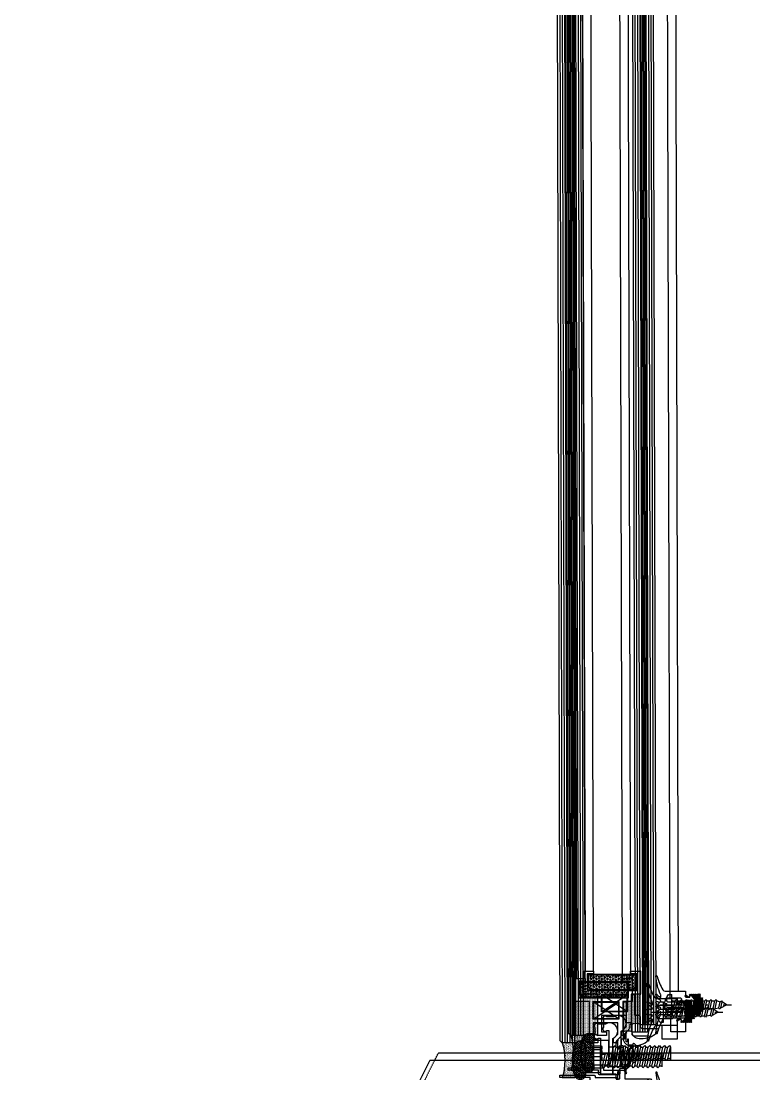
# Model space of a CAD drawing. Header units: inches. Extents: x 4821 to 127877, y 58012 to 433683.
# Drawn here: x 32671.4 to 32967.5, y 225994.4 to 226419.9 of the extents above; entities that cross this region are included whole.
import ezdxf
from ezdxf.xclip import XClip

# ---------------------------------------------------------------- set-up
doc = ezdxf.new("R2010")
doc.units = ezdxf.units.IN
doc.header["$MEASUREMENT"] = 0
doc.header["$XCLIPFRAME"] = 2
for name, pattern in [('$1$Center', [29.999999, 12, -6, 6, -6]), ('$1$DASHDOT', [25.4, 12.7, -6.35, 0, -6.35]), ('$1$DASHED', [19.05, 12.7, -6.35]), ('$1$DASHED2', [0.375, 0.25, -0.125])]:
    doc.linetypes.add(name, pattern=pattern)
for name, color, linetype in [('$1$A-HAT', 8, 'Continuous'), ('$1$ACC', 2, 'Continuous'), ('A-FURN-FIXD', 10, 'Continuous'), ('A-WAL-CMU', 7, 'Continuous')]:
    doc.layers.add(name, color=color, linetype=linetype)

# ---------------------------------------------------------------- blocks, each defined once
blk = doc.blocks.new('$1$joint silicone 2')
h = blk.add_hatch()
h.set_pattern_fill('AR-SAND', color=11, scale=0.3)
h.set_pattern_definition([(37.5, (18049.9647, 8866.313), (-0.018898007, 0.578047131), [0, -0.456, 0, -0.51, 0, -0.4875]), (7.5, (18049.9647, 8866.313), (0.530933012, 0.84664382), [0, -0.246, 0, -0.411, 0, -0.1575]), (327.5, (18049.5957, 8866.313), (0.934242559, 0.001697716), [0, -0.15, 0, -0.54, 0, -0.705]), (317.5, (18049.5957, 8866.313), (0.90183798, 0.26330267), [0, -0.075, 0, -0.354, 0, -0.405])])
edge = h.paths.add_edge_path()
edge.add_line((-6.23, 1.18), (-6.21, 1.17))
edge.add_line((-6.21, 1.17), (-5.75, 0.91))
edge.add_line((-5.75, 0.91), (-5.19, 0.68))
edge.add_line((-5.19, 0.68), (-4.55, 0.49))
edge.add_line((-4.55, 0.49), (-3.83, 0.33))
edge.add_line((-3.83, 0.33), (-3.05, 0.21))
edge.add_line((-3.05, 0.21), (-2.21, 0.11))
edge.add_line((-2.21, 0.11), (-1.35, 0.05))
edge.add_line((-1.35, 0.05), (-0.45, 0.01))
edge.add_line((-0.45, 0.01), (0.45, -0.01))
edge.add_line((0.45, -0.01), (1.36, 0.01))
edge.add_line((1.36, 0.01), (2.25, 0.05))
edge.add_line((2.25, 0.05), (3.12, 0.11))
edge.add_line((3.12, 0.11), (3.95, 0.21))
edge.add_line((3.95, 0.21), (4.73, 0.33))
edge.add_line((4.73, 0.33), (5.45, 0.49))
edge.add_line((5.45, 0.49), (6.1, 0.68))
edge.add_line((6.1, 0.68), (6.66, 0.91))
edge.add_line((6.66, 0.91), (7.12, 1.17))
edge.add_line((7.12, 1.17), (7.13, 1.18))
edge.add_line((7.13, 1.18), (7.45, 0.83))
edge.add_line((7.45, 0.83), (7.45, -4.17))
edge.add_arc((0.45, -28.17), 25, 73.7398, 106.2602)
edge.add_line((-6.55, -4.17), (-6.55, 0.83))
edge.add_line((-6.55, 0.83), (-6.23, 1.18))
at = {"color": 11}
blk.add_lwpolyline([(-6.23, 1.18), (-6.21, 1.17), (-5.75, 0.91), (-5.19, 0.68), (-4.55, 0.49), (-3.83, 0.33), (-3.05, 0.21), (-2.21, 0.11), (-1.35, 0.05), (-0.45, 0.01), (0.45, -0.01), (1.36, 0.01), (2.25, 0.05), (3.12, 0.11), (3.95, 0.21), (4.73, 0.33), (5.45, 0.49), (6.1, 0.68), (6.66, 0.91), (7.12, 1.17), (7.13, 1.18), (7.45, 0.83), (7.45, -4.17, 0.142857), (-6.55, -4.17), (-6.55, 0.83)], format="xyb", close=True, dxfattribs=at)
blk = doc.blocks.new('$1$butile2')
h = blk.add_hatch(color=11)
h.dxf.hatch_style = 1
h.paths.add_polyline_path([(9.3, 0.2), (0, 0.2), (0, 0), (9.3, 0)])
at = {"color": 11}
blk.add_lwpolyline([(9.3, 0.2), (0, 0.2), (0, 0), (9.3, 0)], close=True, dxfattribs=at)
blk = doc.blocks.new('$1$inner silicone')
h = blk.add_hatch()
h.set_pattern_fill('DOTS', scale=4)
h.paths.add_polyline_path([(12.2, 0), (12.2, -0.2), (12.2, -4), (0, -4, 0.23607), (0, 0)])
at = {"color": 7}
blk.add_line((12.2, -0.2), (12.2, 0), dxfattribs=at)
blk.add_arc((-4, -2), 4.47, 333.4347, 26.5653, dxfattribs=at)
blk = doc.blocks.new('$1$outer silicone')
h = blk.add_hatch()
h.set_pattern_fill('DOTS', scale=4)
h.paths.add_polyline_path([(16.7, 0), (16.7, -5.8), (16.7, -6), (0, -6, 0.293351), (0, 0)])
at = {"color": 7}
blk.add_line((16.7, -5.8), (16.7, -6), dxfattribs=at)
blk.add_arc((-4.67, -3), 5.55, 327.3018, 32.6982, dxfattribs=at)
blk = doc.blocks.new('$1$GTSY500112')
at = {"layer": 'A-FURN-FIXD'}
blk.add_lwpolyline([(5.93, -11.75, 0.57735), (5.07, -11.75, -1), (4.2, -11.25), (4.49, -10.75, 0.965781), (3.64, -10.22, -0.138673), (1.56, -11.98, -1.037842), (1.37, -11.52, 0.283592), (2.23, -10.43, -0.584426), (2.31, -10.4, 1.39494), (2.44, -10), (1.75, -10, 0.111575), (1.32, -10.1, -0.09543), (-6.01, -12, -0.91232), (-6.08, -11.51, 0.076551), (-0.47, -9.14, 0.260148), (0, -8.29), (0, 0), (1.56, 0), (2.11, -0.24), (2.45, 0.05), (2.45, 1.67), (1.96, 1.89), (1.81, 2.1), (1.92, 2.38), (3.29, 3.53), (5.21, 3.03), (5.79, 3.03), (7.71, 3.53), (9.08, 2.38), (9.19, 2.1), (9.03, 1.89), (8.55, 1.67), (8.55, 0.05), (8.88, -0.24), (9.44, 0), (11, 0), (11, -8.29, 0.260148), (11.47, -9.14, 0.076551), (17.08, -11.51, -0.91232), (17, -12, -0.09543), (9.68, -10.1, 0.111575), (9.25, -10), (8.55, -10, 1.39494), (8.69, -10.4, -0.584426), (8.77, -10.43, 0.283592), (9.62, -11.52, -1.037842), (9.43, -11.98, -0.138673), (7.36, -10.22, 0.965781), (6.51, -10.75), (6.8, -11.25, -1)], format="xyb", close=True, dxfattribs=at)
for points in [[(4.13, -0.07), (3.64, 0.42), (3.64, 1.47), (4.13, 1.96), (6.87, 1.96), (7.36, 1.47), (7.36, 0.42), (6.87, -0.07)], [(4.01, -1.58), (4.5, -2.07), (4.5, -7.11), (4.01, -7.6), (3.19, -7.6), (2.7, -7.11), (2.7, -2.07), (3.19, -1.58)], [(7.81, -7.6), (6.99, -7.6), (6.5, -7.11), (6.5, -2.07), (6.99, -1.58), (7.81, -1.58), (8.3, -2.07), (8.3, -7.11)]]:
    blk.add_lwpolyline(points, close=True, dxfattribs=at)
blk = doc.blocks.new('$1$GTSY500502')
at = {"color": 151}
blk.add_lwpolyline([(-1.78, 2.38, -0.668179), (-2.07, 1.7), (-2.35, 1.7), (-2.35, 0), (-2.01, -0.29), (-1.68, 0), (0, 0), (0, -0.49), (-1, -0.49), (-1, -0.99), (1.91, -0.99, 0.15392), (2.48, -0.81, -0.807191), (2.77, -1.07, -0.191853), (2.18, -1.52, -0.072848), (0.68, -1.72), (0, -1.72), (0, -3), (-2.5, -3), (-2.5, -2.5, 0.414214), (-2.8, -2.2), (-8.2, -2.2, 0.414214), (-8.5, -2.5), (-8.5, -3), (-11, -3), (-11, -1.72), (-11.68, -1.72, -0.072848), (-13.18, -1.52, -0.191853), (-13.77, -1.07, -0.807191), (-13.48, -0.81, 0.15392), (-12.91, -0.99), (-10, -0.99), (-10, -0.49), (-11, -0.49), (-11, 0), (-9.32, 0), (-8.99, -0.29), (-8.65, 0), (-8.65, 1.7), (-8.93, 1.7, -0.668179), (-9.22, 2.38), (-7.8, 3.8), (-3.2, 3.8)], format="xyb", close=True, dxfattribs=at)
blk.add_lwpolyline([(-3.64, 0.49), (-4.13, 0), (-6.87, 0), (-7.36, 0.49), (-7.36, 1.47), (-6.87, 1.96), (-4.13, 1.96), (-3.64, 1.47)], close=True, dxfattribs=at)
blk = doc.blocks.new('$1$RHS4.2x22')
at = {"layer": 'A-FURN-FIXD', "linetype": '$1$DASHDOT'}
blk.add_line((4.78, 0), (-24, 0), dxfattribs=at)
at = {"layer": 'A-FURN-FIXD'}
for p, q in [((-22, 0), (-20.26, 1.09)), ((-19.72, -1.3), (-22, 0)), ((-19.98, 1.61), (-20.26, 1.09)), ((-19.72, -1.3), (-20.26, 1.09)), ((-19.45, 1.09), (-19.98, 1.61)), ((-18.23, 1.58), (-19.45, 1.09)), ((-18.91, -1.3), (-19.45, 1.09)), ((-17.85, 2.1), (-18.13, 1.58)), ((-17.42, -1.58), (-18.13, 1.58)), ((-17.33, 1.58), (-17.85, 2.1)), ((-16.14, 1.58), (-17.33, 1.58)), ((-16.61, -1.58), (-17.33, 1.58)), ((-15.85, 2.1), (-16.14, 1.58)), ((-15.42, -1.58), (-16.14, 1.58)), ((-15.33, 1.58), (-15.85, 2.1)), ((-14.61, -1.58), (-15.33, 1.58)), ((-14.14, 1.58), (-15.33, 1.58)), ((-13.85, 2.1), (-14.14, 1.58)), ((-13.43, -1.58), (-14.14, 1.58)), ((-13.33, 1.58), (-13.85, 2.1)), ((-12.62, -1.58), (-13.33, 1.58)), ((-12.14, 1.58), (-13.33, 1.58)), ((-11.86, 2.1), (-12.14, 1.58)), ((-11.43, -1.58), (-12.14, 1.58)), ((-11.33, 1.58), (-11.86, 2.1)), ((-10.62, -1.58), (-11.33, 1.58)), ((-10.15, 1.58), (-11.33, 1.58)), ((-9.86, 2.1), (-10.15, 1.58)), ((-9.43, -1.58), (-10.15, 1.58)), ((-9.86, 2.1), (-9.34, 1.58)), ((-8.62, -1.58), (-9.34, 1.58)), ((-8.15, 1.58), (-9.34, 1.58)), ((-7.86, 2.1), (-8.15, 1.58)), ((-7.43, -1.58), (-8.15, 1.58)), ((-7.34, 1.58), (-7.86, 2.1)), ((-6.63, -1.58), (-7.34, 1.58)), ((-6.15, 1.58), (-7.34, 1.58)), ((-5.86, 2.1), (-6.15, 1.58)), ((-5.44, -1.58), (-6.15, 1.58)), ((-5.34, 1.58), (-5.86, 2.1)), ((-4.63, -1.58), (-5.34, 1.58)), ((-4.15, 1.58), (-5.34, 1.58)), ((-3.87, 2.1), (-4.15, 1.58)), ((-3.44, -1.58), (-4.15, 1.58)), ((-3.44, -1.58), (-4.15, 1.58)), ((-3.34, 1.58), (-3.87, 2.1)), ((-2.63, -1.58), (-3.34, 1.58)), ((-2.16, 1.58), (-3.34, 1.58)), ((-1.87, 2.1), (-2.16, 1.58)), ((-1.44, -1.58), (-2.16, 1.58)), ((-1.35, 1.58), (-1.87, 2.1)), ((-0.63, -1.58), (-1.35, 1.58)), ((-0.16, 1.58), (-1.35, 1.58)), ((0, 1.87), (-0.16, 1.58)), ((0, 0.87), (-0.16, 1.58)), ((1.42, 4.1), (0, 4.1)), ((0, -4.1), (0, 4.1)), ((3.05, 0.46), (2.04, 0.46)), ((2.04, -0.46), (2.04, 0.46)), ((-19.72, -1.3), (-19.2, -1.82)), ((-19.2, -1.82), (-18.91, -1.3)), ((-17.42, -1.58), (-18.91, -1.3)), ((-17.42, -1.58), (-16.9, -2.1)), ((-16.9, -2.1), (-16.61, -1.58)), ((-15.42, -1.58), (-16.61, -1.58)), ((-15.42, -1.58), (-14.9, -2.1)), ((-14.9, -2.1), (-14.61, -1.58)), ((-13.43, -1.58), (-14.61, -1.58)), ((-13.43, -1.58), (-12.9, -2.1)), ((-12.9, -2.1), (-12.62, -1.58)), ((-11.43, -1.58), (-12.62, -1.58)), ((-11.43, -1.58), (-10.91, -2.1)), ((-10.91, -2.1), (-10.62, -1.58)), ((-9.43, -1.58), (-10.62, -1.58)), ((-9.43, -1.58), (-8.91, -2.1)), ((-8.91, -2.1), (-8.62, -1.58)), ((-7.43, -1.58), (-8.62, -1.58)), ((-7.43, -1.58), (-6.91, -2.1)), ((-6.91, -2.1), (-6.63, -1.58)), ((-5.44, -1.58), (-6.63, -1.58)), ((-5.44, -1.58), (-4.91, -2.1)), ((-4.91, -2.1), (-4.63, -1.58)), ((-3.44, -1.58), (-4.63, -1.58)), ((-3.44, -1.58), (-2.92, -2.1)), ((-2.92, -2.1), (-2.63, -1.58)), ((-1.44, -1.58), (-2.63, -1.58)), ((-1.44, -1.58), (-0.92, -2.1)), ((-0.92, -2.1), (-0.63, -1.58)), ((0, -1.58), (-0.63, -1.58)), ((1.42, -4.1), (0, -4.1)), ((3.05, -0.46), (2.04, -0.46))]:
    blk.add_line(p, q, dxfattribs=at)
for centre, start, end in [((-5.01, -0.91), 9.6294, 37.9057), ((-5.01, 0.91), 322.0943, 350.3706)]:
    blk.add_arc(centre, 8.15, start, end, dxfattribs=at)
blk = doc.blocks.new('$1$M6x25')
at = {"color": 71}
for p, q in [((-6, 4.5), (-6, -4.5)), ((0, 5), (-5.5, 5)), ((0, 5), (0, -5)), ((0.82, 2.34), (0, 2.34)), ((1.19, 3), (0.82, 2.34)), ((0.82, 2.34), (1.88, -2.34)), ((1.85, 2.34), (1.19, 3)), ((1.85, 2.34), (2.91, -2.34)), ((2.82, 2.34), (1.85, 2.34)), ((3.19, 3), (2.82, 2.34)), ((2.82, 2.34), (3.88, -2.34)), ((3.85, 2.34), (3.19, 3)), ((3.85, 2.34), (4.91, -2.34)), ((4.82, 2.34), (3.85, 2.34)), ((5.19, 3), (4.82, 2.34)), ((4.82, 2.34), (5.88, -2.34)), ((5.85, 2.34), (5.19, 3)), ((5.85, 2.34), (6.91, -2.34)), ((6.82, 2.34), (5.85, 2.34)), ((7.19, 3), (6.82, 2.34)), ((6.82, 2.34), (7.88, -2.34)), ((7.85, 2.34), (7.19, 3)), ((7.85, 2.34), (8.91, -2.34)), ((8.82, 2.34), (7.85, 2.34)), ((9.19, 3), (8.82, 2.34)), ((8.82, 2.34), (9.88, -2.34)), ((9.85, 2.34), (9.19, 3)), ((9.85, 2.34), (10.91, -2.34)), ((10.82, 2.34), (9.85, 2.34)), ((11.19, 3), (10.82, 2.34)), ((10.82, 2.34), (11.88, -2.34)), ((11.85, 2.34), (11.19, 3)), ((11.85, 2.34), (12.91, -2.34)), ((12.82, 2.34), (11.85, 2.34)), ((13.19, 3), (12.82, 2.34)), ((12.82, 2.34), (13.88, -2.34)), ((13.85, 2.34), (13.19, 3)), ((13.85, 2.34), (14.91, -2.34)), ((14.82, 2.34), (13.85, 2.34)), ((15.19, 3), (14.82, 2.34)), ((14.82, 2.34), (15.88, -2.34)), ((15.85, 2.34), (15.19, 3)), ((15.85, 2.34), (16.91, -2.34)), ((16.82, 2.34), (15.85, 2.34)), ((17.19, 3), (16.82, 2.34)), ((16.82, 2.34), (17.88, -2.34)), ((17.85, 2.34), (17.19, 3)), ((17.85, 2.34), (18.91, -2.34)), ((18.82, 2.34), (17.85, 2.34)), ((19.19, 3), (18.82, 2.34)), ((18.82, 2.34), (19.88, -2.34)), ((19.85, 2.34), (19.19, 3)), ((19.85, 2.34), (20.91, -2.34)), ((20.82, 2.34), (19.85, 2.34)), ((21.19, 3), (20.82, 2.34)), ((20.82, 2.34), (21.88, -2.34)), ((21.85, 2.34), (21.19, 3)), ((21.85, 2.34), (22.91, -2.34)), ((22.82, 2.34), (21.85, 2.34)), ((23.19, 3), (22.82, 2.34)), ((22.82, 2.34), (23.88, -2.34)), ((23.85, 2.34), (23.19, 3)), ((23.85, 2.34), (24.91, -2.34)), ((24.82, 2.34), (23.85, 2.34)), ((25, 2.66), (24.82, 2.34)), ((24.82, 2.34), (25, 1.56)), ((25, 2.66), (25, -2.34)), ((1.88, -2.34), (0, -2.34)), ((1.88, -2.34), (2.54, -3)), ((2.54, -3), (2.91, -2.34)), ((2.91, -2.34), (3.88, -2.34)), ((3.88, -2.34), (4.54, -3)), ((4.54, -3), (4.91, -2.34)), ((4.91, -2.34), (5.88, -2.34)), ((5.88, -2.34), (6.54, -3)), ((6.54, -3), (6.91, -2.34)), ((6.91, -2.34), (7.88, -2.34)), ((7.88, -2.34), (8.54, -3)), ((8.54, -3), (8.91, -2.34)), ((8.91, -2.34), (9.88, -2.34)), ((9.88, -2.34), (10.54, -3)), ((10.54, -3), (10.91, -2.34)), ((10.91, -2.34), (11.88, -2.34)), ((11.88, -2.34), (12.54, -3)), ((12.54, -3), (12.91, -2.34)), ((12.91, -2.34), (13.88, -2.34)), ((13.88, -2.34), (14.54, -3)), ((14.54, -3), (14.91, -2.34)), ((14.91, -2.34), (15.88, -2.34)), ((15.88, -2.34), (16.54, -3)), ((16.54, -3), (16.91, -2.34)), ((16.91, -2.34), (17.88, -2.34)), ((17.88, -2.34), (18.54, -3)), ((18.54, -3), (18.91, -2.34)), ((18.91, -2.34), (19.88, -2.34)), ((19.88, -2.34), (20.54, -3)), ((20.54, -3), (20.91, -2.34)), ((20.91, -2.34), (21.88, -2.34)), ((21.88, -2.34), (22.54, -3)), ((22.54, -3), (22.91, -2.34)), ((22.91, -2.34), (23.88, -2.34)), ((23.88, -2.34), (24.54, -3)), ((24.54, -3), (24.91, -2.34)), ((24.91, -2.34), (25, -2.34)), ((0, -5), (-5.5, -5))]:
    blk.add_line(p, q, dxfattribs=at)
at = {"color": 2, "linetype": '$1$Center', "ltscale": 10}
blk.add_line((-7.77, 0), (26.88, 0), dxfattribs=at)
at = {"color": 71, "linetype": '$1$DASHED', "ltscale": 100}
for p, q in [((-6, 2.89), (-3, 2.89)), ((-6, 1.44), (-3, 1.44)), ((-6, -1.44), (-3, -1.44)), ((-6, -2.89), (-3, -2.89))]:
    blk.add_line(p, q, dxfattribs=at)
at = {"color": 71}
for centre, start, end in [((-5.5, 4.5), 90, 180), ((-5.5, -4.5), 180, 270)]:
    blk.add_arc(centre, 0.5, start, end, dxfattribs=at)
at = {"color": 71, "linetype": '$1$DASHED', "ltscale": 100}
for centre, radius, start, end in [((-4.2, 2.17), 1.4, 329.0209, 30.9791), ((-8.11, 0), 5.31, 344.2222, 15.7778), ((-4.2, -2.17), 1.4, 329.0209, 30.9791)]:
    blk.add_arc(centre, radius, start, end, dxfattribs=at)
blk = doc.blocks.new('FIRST SLAB EDGE')
at = {"extrusion": (5.69003e-07, 1.56101e-06, 1)}
h = blk.add_hatch(dxfattribs=at)
h.set_pattern_fill('HEX', color=140, scale=3, angle=179.0162)
h.set_pattern_definition([(179.01620899, (635272.2271, -1336131.1843), (-0.011151949, -0.6494233088), [0.375, -0.75]), (299.01620899, (635272.2271, -1336131.1843), (0.56799305774, 0.3150537833), [0.375, -0.75]), (239.01620899, (635271.8521, -1336131.17784), (0.55684110875, -0.33436952553), [0.375, -0.75])])
edge = h.paths.add_edge_path()
edge.add_line((1200828, -1727639.35), (1200828, -1727643.6))
edge.add_arc((1200828.3, -1727643.6), 0.3, -899.9998, -854.9998)
edge.add_line((1200828.09, -1727643.81), (1200829.24, -1727644.96))
edge.add_arc((1200829.45, -1727644.75), 0.3, -854.9998, -809.9998)
edge.add_line((1200829.45, -1727645.05), (1200845.45, -1727645.05))
edge.add_arc((1200845.45, -1727644.75), 0.3, -809.9998, -764.9998)
edge.add_line((1200845.66, -1727644.96), (1200846.81, -1727643.81))
edge.add_arc((1200846.6, -1727643.6), 0.3, -764.9998, -719.9998)
edge.add_line((1200846.9, -1727643.6), (1200846.9, -1727639.35))
edge.add_arc((1200846.6, -1727639.35), 0.3, -719.9998, -629.9998)
edge.add_line((1200846.6, -1727639.05), (1200828.3, -1727639.05))
edge.add_arc((1200828.3, -1727639.35), 0.3, -989.9998, -899.9998)
h = blk.add_hatch(dxfattribs=at)
h.set_pattern_fill('ANSI32', angle=179.0162)
h.set_pattern_definition([(224.016208986, (621118.72737, -1343328.7026), (0.2605731915, -0.26967871972), []), (224.016208986, (621118.5506, -1343328.69956), (0.2605731915, -0.26967871972), [])])
h.paths.add_polyline_path([(1200801.75, -1727655.29), (1200801.75, -1727653.79), (1200800.75, -1727653.79), (1200800.75, -1727651.34), (1200800.45, -1727651.04), (1200800.75, -1727650.74), (1200800.75, -1727648.29), (1200801.75, -1727648.29), (1200801.75, -1727646.79), (1200806.25, -1727646.79), (1200806.25, -1727647.79), (1200806.85, -1727647.79), (1200807.75, -1727646.89), (1200807.75, -1727647.1), (1200807.99, -1727647.65), (1200807.7, -1727647.99), (1200806.08, -1727647.99), (1200805.86, -1727647.5), (1200805.65, -1727647.35), (1200805.37, -1727647.46), (1200804.22, -1727648.83), (1200804.72, -1727650.75), (1200804.72, -1727651.33), (1200804.22, -1727653.25), (1200805.37, -1727654.62), (1200805.65, -1727654.73), (1200805.86, -1727654.58), (1200806.08, -1727654.09), (1200807.7, -1727654.09), (1200807.99, -1727654.43), (1200807.75, -1727654.98), (1200807.75, -1727655.19), (1200806.85, -1727654.29), (1200806.25, -1727654.29), (1200806.25, -1727655.29)])
at = {"ltscale": 0.5, "extrusion": (5.69003e-07, 1.56101e-06, 1)}
h = blk.add_hatch(dxfattribs=at)
h.set_pattern_fill('ANSI38', color=21, scale=5, angle=179.0162, style=0)
h.set_pattern_definition([(224.01620899, (628663.00023, -1350614.86026), (0.4342886525, -0.44946453287), []), (314.01620899, (628663.00023, -1350614.86026), (1.3180418379, -0.46464041323), [1.5625, -0.9375])])
h.paths.add_polyline_path([(1200849.07, -1727676.75), (1200848.81, -1727677.21), (1200848.52, -1727677.58), (1200848.2, -1727677.87), (1200847.87, -1727678.07), (1200847.53, -1727678.21), (1200847.19, -1727678.28), (1200846.85, -1727678.29), (1200846.51, -1727678.25), (1200846.2, -1727678.17), (1200845.9, -1727678.05), (1200845.62, -1727677.9), (1200845.38, -1727677.72), (1200845.16, -1727677.52), (1200844.97, -1727677.31), (1200844.82, -1727677.09), (1200844.71, -1727676.87), (1200844.64, -1727676.66), (1200844.6, -1727676.44), (1200844.6, -1727676.21), (1200844.61, -1727675.96), (1200844.65, -1727675.7), (1200844.69, -1727675.4), (1200844.74, -1727675.07), (1200844.78, -1727674.7), (1200844.82, -1727674.29), (1200844.85, -1727673.83), (1200844.87, -1727673.34), (1200844.88, -1727672.82), (1200844.89, -1727672.27), (1200844.89, -1727671.7), (1200844.89, -1727671.13), (1200844.89, -1727670.55), (1200844.89, -1727669.96), (1200844.89, -1727669.39), (1200844.89, -1727668.82), (1200844.88, -1727668.28), (1200844.87, -1727667.75), (1200844.85, -1727667.26), (1200844.82, -1727666.8), (1200844.78, -1727666.39), (1200844.74, -1727666.02), (1200844.69, -1727665.69), (1200844.65, -1727665.39), (1200844.61, -1727665.13), (1200844.6, -1727664.89), (1200844.6, -1727664.66), (1200844.64, -1727664.44), (1200844.71, -1727664.22), (1200844.82, -1727664), (1200844.97, -1727663.78), (1200845.16, -1727663.57), (1200845.38, -1727663.37), (1200845.62, -1727663.19), (1200845.9, -1727663.04), (1200846.2, -1727662.92), (1200846.51, -1727662.84), (1200846.85, -1727662.8), (1200847.19, -1727662.81), (1200847.53, -1727662.88), (1200847.87, -1727663.02), (1200848.2, -1727663.23), (1200848.52, -1727663.51), (1200848.81, -1727663.88), (1200849.07, -1727664.34), (1200849.29, -1727664.9), (1200849.49, -1727665.55), (1200849.64, -1727666.27), (1200849.77, -1727667.05), (1200849.87, -1727667.88), (1200849.93, -1727668.75), (1200849.97, -1727669.64), (1200849.98, -1727670.55), (1200849.97, -1727671.45), (1200849.93, -1727672.34), (1200849.87, -1727673.21), (1200849.77, -1727674.04), (1200849.64, -1727674.83), (1200849.49, -1727675.55), (1200849.29, -1727676.19)])
at = {"layer": '$1$A-HAT', "linetype": '$1$DASHED2', "ltscale": 0.5, "extrusion": (5.69003e-07, 1.56101e-06, 1), "elevation": -2.34}
blk.add_lwpolyline([(1200907.54, -1728477.85), (1201072.75, -1728002.24), (1200907.58, -1727670.55)], dxfattribs=at)
at = {"layer": '$1$ACC', "color": 101, "extrusion": (5.69003e-07, 1.56101e-06, 1), "elevation": -2.01}
for points in [[(1200828, -1727638.75, 0.414214), (1200827.7, -1727639.05), (1200827.7, -1727643.72, 0.198912), (1200827.79, -1727643.93), (1200829.11, -1727645.26, 0.198912), (1200829.33, -1727645.35), (1200845.58, -1727645.35, 0.198912), (1200845.79, -1727645.26), (1200847.11, -1727643.93, 0.198912), (1200847.2, -1727643.72), (1200847.2, -1727639.05, 0.414214), (1200846.9, -1727638.75)], [(1200828, -1727639.35), (1200828, -1727643.6, 0.198912), (1200828.09, -1727643.81), (1200829.24, -1727644.96, 0.198912), (1200829.45, -1727645.05), (1200845.45, -1727645.05, 0.198912), (1200845.66, -1727644.96), (1200846.81, -1727643.81, 0.198912), (1200846.9, -1727643.6), (1200846.9, -1727639.35, 0.414214), (1200846.6, -1727639.05), (1200828.3, -1727639.05, 0.414214)]]:
    blk.add_lwpolyline(points, format="xyb", close=True, dxfattribs=at)
at = {"color": 165, "linetype": 'Continuous', "extrusion": (5.69003e-07, -1.56101e-06, 1)}
for p, q in [((1200851.17, -1726837.89, 0), (1200849.16, -1727663.55, 0)), ((1200852.17, -1726837.89, 0), (1200850.16, -1727663.54, 0)), ((1200853.17, -1726837.89, 0), (1200851.16, -1727663.54, 0)), ((1200854.17, -1726837.89, 0), (1200852.16, -1727663.54, 0)), ((1200855.17, -1726837.89, 0), (1200853.16, -1727663.54, 0)), ((1200856.17, -1726837.89, 0), (1200854.16, -1727663.53, 0)), ((1200857.17, -1726838.89, 0), (1200855.16, -1727662.53, 0)), ((1200821.77, -1726842.39, 0), (1200819.76, -1727659.05, 0)), ((1200822.77, -1726842.39, 0), (1200820.76, -1727659.05, 0)), ((1200823.77, -1726842.39, 0), (1200821.76, -1727659.05, 0)), ((1200824.77, -1726842.39, 0), (1200822.76, -1727659.05, 0)), ((1200825.77, -1726842.39, 0), (1200823.76, -1727659.05, 0)), ((1200826.77, -1726842.39, 0), (1200824.76, -1727659.05, 0))]:
    blk.add_line(p, q, dxfattribs=at)
at = {"color": 31, "extrusion": (5.69003e-07, -1.56101e-06, 1)}
blk.add_line((1200850.37, -1726863.89, 0), (1200848.36, -1727637.55, 0), dxfattribs=at)
at = {"color": 16, "linetype": 'Continuous', "extrusion": (5.69003e-07, 1.56101e-06, 1)}
blk.add_line((1200825.95, -1727637.55, 0), (1200825.75, -1727637.55, 0), dxfattribs=at)
at = {"color": 52, "extrusion": (5.69003e-07, 1.56101e-06, 1)}
for p, q in [((1200831.45, -1727653.75, 0), (1200841.45, -1727647.05, 0)), ((1200841.45, -1727653.75, 0), (1200831.45, -1727647.05, 0))]:
    blk.add_line(p, q, dxfattribs=at)
at = {"color": 165, "linetype": 'Continuous', "extrusion": (5.69003e-07, 1.56101e-06, 1)}
for p, q in [((1200825.75, -1727659.05, 0), (1200819.75, -1727659.05, 0)), ((1200849.15, -1727663.55, 0), (1200854.15, -1727663.54, 0)), ((1200849.15, -1727663.55, 0), (1200854.15, -1727663.55, 0)), ((1200854.15, -1727663.54, 0), (1200855.15, -1727662.54, 0))]:
    blk.add_line(p, q, dxfattribs=at)
at = {"color": 7, "extrusion": (5.69003e-07, 1.56101e-06, 1)}
blk.add_line((1200849.15, -1727663.55, 0), (1200848.8, -1727663.87, 0), dxfattribs=at)
blk.add_line((1200849.15, -1727663.55, 0), (1200848.8, -1727663.87, 0), dxfattribs=at)
at = {"color": 81, "linetype": '$1$Center', "ltscale": 25, "extrusion": (5.69003e-07, 1.56101e-06, 1)}
blk.add_line((1200907.58, -1727670.55, 0), (1200653.28, -1727670.55, 0), dxfattribs=at)
at = {"color": 31, "extrusion": (5.69003e-07, -1.56101e-06, 1), "elevation": 3.38}
for points in [[(1200812.77, -1726855.89), (1200810.76, -1727645.55)], [(1200831.97, -1726862.69), (1200829.96, -1727638.75)], [(1200844.96, -1727637.55), (1200846.97, -1726863.89)]]:
    blk.add_lwpolyline(points, dxfattribs=at)
at = {"color": 16, "linetype": 'Continuous', "extrusion": (5.69003e-07, 1.56101e-06, 1), "elevation": -2.01}
blk.add_lwpolyline([(1200832.16, -1727662.57, -0.198912), (1200832.45, -1727663.28), (1200832.45, -1727663.55), (1200833.45, -1727663.55), (1200833.45, -1727661.74), (1200831.75, -1727660.04), (1200831.75, -1727655.45), (1200841.65, -1727655.45), (1200841.65, -1727662.05), (1200839.75, -1727662.05), (1200839.75, -1727663.55), (1200843.15, -1727663.55), (1200843.15, -1727646.85), (1200848.95, -1727646.85), (1200848.95, -1727637.55), (1200844.95, -1727637.55), (1200844.95, -1727638.55), (1200847.45, -1727638.55), (1200847.45, -1727645.35), (1200827.45, -1727645.35), (1200827.45, -1727638.55), (1200829.95, -1727638.55), (1200829.95, -1727637.55), (1200825.95, -1727637.55), (1200825.95, -1727646.85), (1200829.75, -1727646.85), (1200829.75, -1727659.05), (1200830.25, -1727659.05), (1200830.25, -1727660.04, 0.198912), (1200830.69, -1727661.1)], format="xyb", close=True, dxfattribs=at)
at = {"color": 21, "linetype": 'Continuous', "extrusion": (5.69003e-07, 1.56101e-06, 1), "elevation": -2.01}
blk.add_lwpolyline([(1200824.95, -1727660.85, 0.414214), (1200825.95, -1727659.85), (1200825.95, -1727658.45), (1200825.95, -1727658.45), (1200825.95, -1727657.05), (1200825.95, -1727657.05), (1200825.95, -1727656.15, -0.414214), (1200826.65, -1727655.45), (1200828.25, -1727655.45), (1200828.25, -1727647.05), (1200829.55, -1727647.05), (1200829.55, -1727657.05), (1200829.55, -1727657.05), (1200829.55, -1727658.45), (1200829.55, -1727658.45), (1200829.55, -1727661.65, -0.414214), (1200826.55, -1727664.65), (1200824.87, -1727664.65, -0.231514), (1200818.76, -1727661.65, -0.624419), (1200819.15, -1727660.85)], format="xyb", close=True, dxfattribs=at)
at = {"color": 16, "linetype": 'Continuous', "extrusion": (5.69003e-07, 1.56101e-06, 1), "elevation": -2.01}
blk.add_lwpolyline([(1200831.25, -1727646.85), (1200831.25, -1727653.95), (1200841.65, -1727653.95), (1200841.65, -1727646.85)], close=True, dxfattribs=at)
at = {"color": 52, "extrusion": (5.69003e-07, 1.56101e-06, 1), "elevation": -2.01}
blk.add_lwpolyline([(1200831.45, -1727647.05), (1200831.45, -1727653.75), (1200841.45, -1727653.75), (1200841.45, -1727647.05)], close=True, dxfattribs=at)
at = {"color": 31, "extrusion": (5.69003e-07, 1.56101e-06, 1), "elevation": -2.01}
blk.add_lwpolyline([(1200807.75, -1727656.54), (1200807.75, -1727662.05), (1200813.75, -1727662.05), (1200813.75, -1727656.54)], dxfattribs=at)
at = {"color": 7, "extrusion": (5.69003e-07, 1.56101e-06, 1), "elevation": -2.01}
blk.add_lwpolyline([(1200836.73, -1727655.95), (1200839.54, -1727655.95, -1.010051), (1200840.95, -1727657.36), (1200840.95, -1727660.13, -1.010051), (1200839.54, -1727661.55), (1200838.75, -1727661.55), (1200838.75, -1727676.05), (1200833.75, -1727676.05), (1200833.75, -1727661.69, -1.08744)], format="xyb", close=True, dxfattribs=at)
at = {"color": 21, "extrusion": (5.69003e-07, 1.56101e-06, 1)}
blk.add_lwpolyline([(1200849.07, -1727676.75), (1200848.81, -1727677.21), (1200848.52, -1727677.58), (1200848.2, -1727677.87), (1200847.87, -1727678.07), (1200847.53, -1727678.21), (1200847.19, -1727678.28), (1200846.85, -1727678.29), (1200846.51, -1727678.25), (1200846.2, -1727678.17), (1200845.9, -1727678.05), (1200845.62, -1727677.9), (1200845.38, -1727677.72), (1200845.16, -1727677.52), (1200844.97, -1727677.31), (1200844.82, -1727677.09), (1200844.71, -1727676.87), (1200844.64, -1727676.66), (1200844.6, -1727676.44), (1200844.6, -1727676.21), (1200844.61, -1727675.96), (1200844.65, -1727675.7), (1200844.69, -1727675.4), (1200844.74, -1727675.07), (1200844.78, -1727674.7), (1200844.82, -1727674.29), (1200844.85, -1727673.83), (1200844.87, -1727673.34), (1200844.88, -1727672.82), (1200844.89, -1727672.27), (1200844.89, -1727671.7), (1200844.89, -1727671.13), (1200844.89, -1727670.55), (1200844.89, -1727669.96), (1200844.89, -1727669.39), (1200844.89, -1727668.82), (1200844.88, -1727668.28), (1200844.87, -1727667.75), (1200844.85, -1727667.26), (1200844.82, -1727666.8), (1200844.78, -1727666.39), (1200844.74, -1727666.02), (1200844.69, -1727665.69), (1200844.65, -1727665.39), (1200844.61, -1727665.13), (1200844.6, -1727664.89), (1200844.6, -1727664.66), (1200844.64, -1727664.44), (1200844.71, -1727664.22), (1200844.82, -1727664), (1200844.97, -1727663.78), (1200845.16, -1727663.57), (1200845.38, -1727663.37), (1200845.62, -1727663.19), (1200845.9, -1727663.04), (1200846.2, -1727662.92), (1200846.51, -1727662.84), (1200846.85, -1727662.8), (1200847.19, -1727662.81), (1200847.53, -1727662.88), (1200847.87, -1727663.02), (1200848.2, -1727663.23), (1200848.52, -1727663.51), (1200848.81, -1727663.88), (1200849.07, -1727664.34), (1200849.29, -1727664.9), (1200849.49, -1727665.55), (1200849.64, -1727666.27), (1200849.77, -1727667.05), (1200849.87, -1727667.88), (1200849.93, -1727668.75), (1200849.97, -1727669.64), (1200849.98, -1727670.55), (1200849.97, -1727671.45), (1200849.93, -1727672.34), (1200849.87, -1727673.21), (1200849.77, -1727674.04), (1200849.64, -1727674.83), (1200849.49, -1727675.55), (1200849.29, -1727676.19)], close=True, dxfattribs=at)
at = {"color": 3, "linetype": '$1$Center', "ltscale": 50, "extrusion": (5.69003e-07, 1.56101e-06, 1), "elevation": -2.01}
blk.add_lwpolyline([(1200840.85, -1727677.05), (1200840.85, -1727677.45), (1200833.25, -1727677.45, 0.414214), (1200832.25, -1727678.45), (1200832.25, -1727681.05), (1200821.95, -1727681.05), (1200821.42, -1727681.71, 0.352941), (1200821.42, -1727682.08), (1200821.95, -1727682.75), (1200823.95, -1727682.75), (1200823.95, -1727682.25), (1200833.2, -1727682.25), (1200833.2, -1727682.75), (1200834.95, -1727682.75), (1200835.48, -1727682.08, 0.352941), (1200835.48, -1727681.71), (1200834.95, -1727681.05), (1200834.25, -1727681.05), (1200834.25, -1727679.45), (1200842.35, -1727679.45, 0.414214), (1200842.85, -1727678.95), (1200842.85, -1727677.55), (1200855.15, -1727677.55), (1200855.15, -1727676.55), (1200841.35, -1727676.55, 0.414214)], format="xyb", close=True, dxfattribs=at)
at = {"color": 7, "extrusion": (-5.69003e-07, -1.56101e-06, -1), "zscale": -1, "rotation": 269.9997810401333}
for name, p in [('$1$GTSY500112', (-1200807.75, -1727645.55, 2.01)), ('$1$butile2', (-1200825.95, -1727637.55, 2.01))]:
    blk.add_blockref(name, p, dxfattribs=at)
at = {"color": 7, "extrusion": (5.69003e-07, 1.56101e-06, 1)}
for name, p, rotation in [('$1$butile2', (1200848.95, -1727637.55, -2.01), 270.0002189598666), ('$1$RHS4.2x22', (1200813.25, -1727651.05, -2.01), 0.0002189598665623592), ('$1$inner silicone', (1200825.75, -1727659.05, -2.01), 90.00021895986666), ('$1$outer silicone', (1200843.15, -1727663.55, -2.01), 90.00021895986666), ('$1$M6x25', (1200838.75, -1727670.55, -2.01), 180.0002189598666), ('$1$GTSY500502', (1200830.75, -1727665.05, -2.01), 90.00021895986666), ('$1$joint silicone 2', (1200849.98, -1727671, -2.01), 90.00021895986666), ('$1$GTSY500112', (1200807.75, -1727695.55, -2.01), 90.00021895986666)]:
    blk.add_blockref(name, p, dxfattribs=dict(at, rotation=rotation))

msp = doc.modelspace()

# ---------------------------------------------------------------- block references
at = {"layer": 'A-WAL-CMU'}
ref = msp.add_blockref('FIRST SLAB EDGE', (1233747.59, 1953673.46), dxfattribs=dict(at, xscale=-1))
XClip(ref).set_block_clipping_path([(1196236.1121028436, -1729554.8924368375), (1201281.1159926755, -1720979.7328682605)])
ref = msp.add_blockref('FIRST SLAB EDGE', (1233744.19, 1953670.48), dxfattribs=dict(at, xscale=-1))
XClip(ref).set_block_clipping_path([(1196236.1121028436, -1729554.8924368375), (1201281.1159926755, -1720979.7328682605)])

doc.saveas('drawing.dxf')
